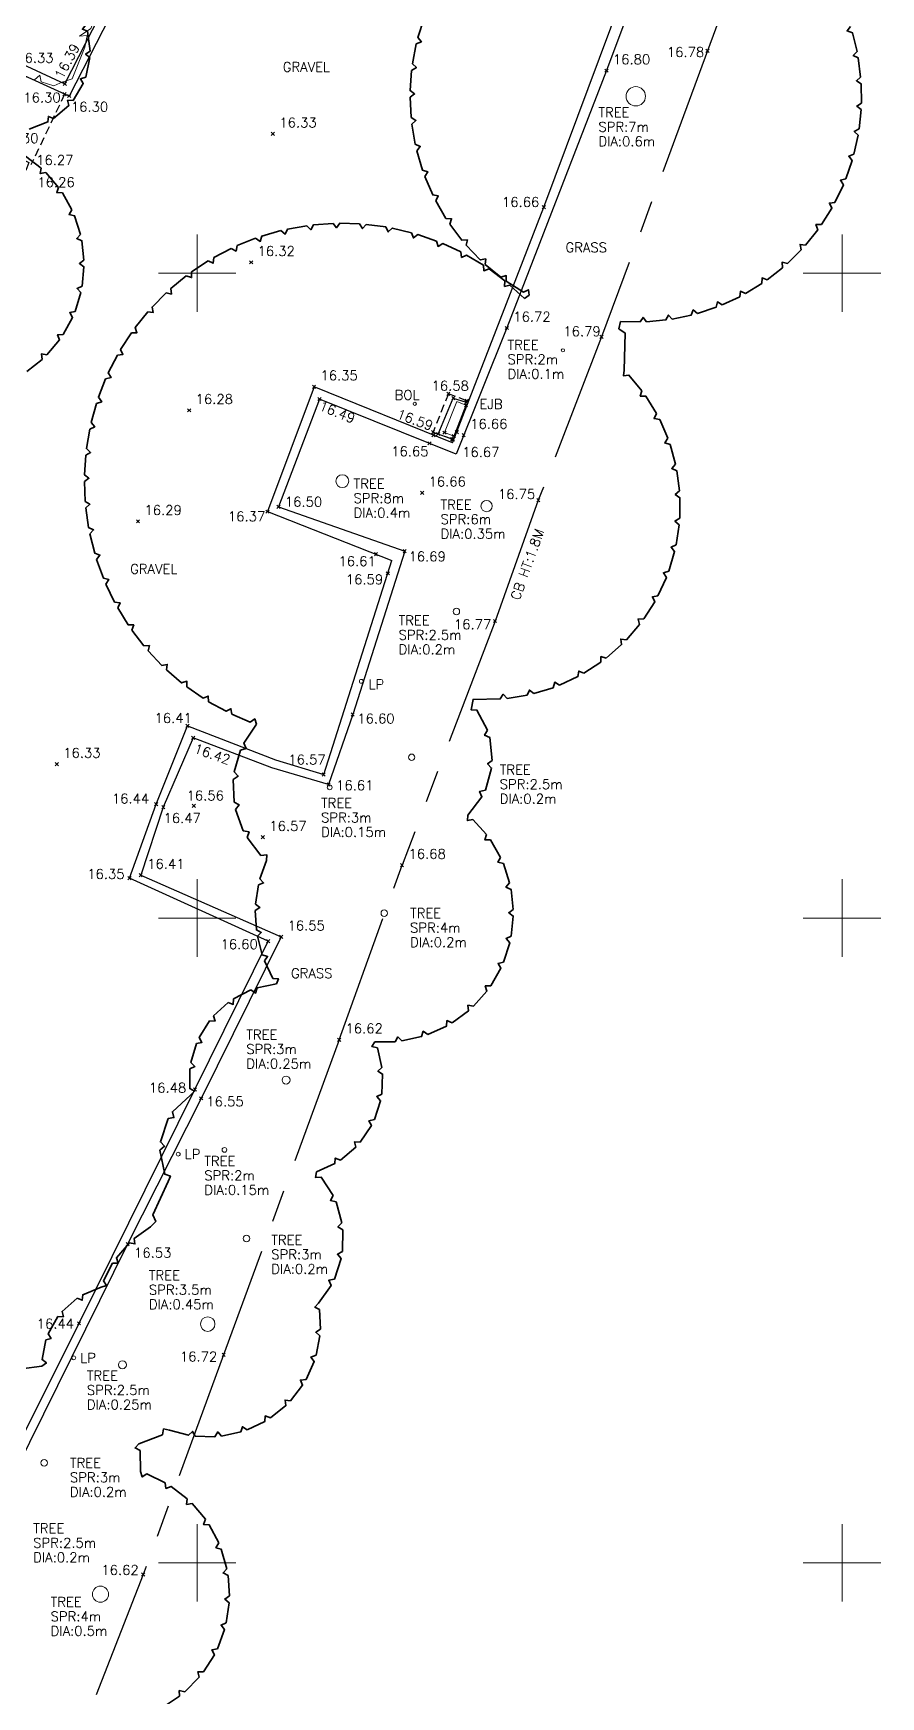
# Model space of a CAD drawing. Extents: x 521064 to 521635, y 174590 to 175241.
# Drawn here: x 521534.9 to 521561.2, y 174855.8 to 174907.4 of the extents above; entities that cross this region are included whole.
import ezdxf

# ---------------------------------------------------------------- set-up
doc = ezdxf.new("R2010")
doc.units = 0
doc.header["$PDMODE"] = 3
doc.header["$PDSIZE"] = 0.05
doc.linetypes.add('Centre', pattern=[7, 4, -1, 1, -1])
doc.linetypes.add('HIDDEN', pattern=[0.375, 0.25, -0.125])
doc.layers.get('0').update_dxf_attribs({"linetype": 'CONTINUOUS', "lineweight": 18})
for name, color, linetype, lineweight in [('I031G_SURVEY-GRID', 7, 'CONTINUOUS', 18), ('I910T_TXT-GEN-S', 7, 'CONTINUOUS', 13), ('I923G_SURVEY-POINT', 7, 'CONTINUOUS', 18), ('I923T_SURVEY-LEVEL', 7, 'CONTINUOUS', 13), ('I941G_TREE', 72, 'CONTINUOUS', 18), ('I941G_TREE-VEG', 6, 'CONTINUOUS', 35), ('I941T_TREE-TXT', 82, 'CONTINUOUS', 13), ('I976G_ST-FURN', 220, 'CONTINUOUS', 18), ('I976T_ST-FURN-TXT', 220, 'CONTINUOUS', 13), ('I995G_VEGETATION', 102, 'CONTINUOUS', 18)]:
    doc.layers.add(name, color=color, linetype=linetype, lineweight=lineweight)
for name, color, linetype in [('I940G_SURFACE', 200, 'HIDDEN'), ('I971G_FENCE', 5, 'Centre'), ('I972G_WALL', 10, 'CONTINUOUS')]:
    doc.layers.add(name, color=color, linetype=linetype)
doc.styles.add('MONOTXT', font='simplex.shx')

# ---------------------------------------------------------------- blocks, each defined once
blk = doc.blocks.new('HER Vegitation')
at = {"color": 0, "linetype": 'ByBlock'}
blk.add_polyline3d([(-0.00004, -0.00003, 0), (0.00496, 0.00717, 0), (0.01646, 0.00967, 0), (0.02056, 0.00527, 0), (0.02246, 0.01117, 0), (0.03586, 0.01367, 0), (0.04366, 0.00467, 0), (0.04396, 0.01187, 0), (0.05246, 0.01397, 0), (0.05806, 0.00867, 0), (0.05866, 0.01307, 0), (0.07366, 0.01587, 0), (0.07616, 0.01117, 0), (0.07586, 0.01587, 0), (0.09056, 0.01277, 0), (0.09396, 0.01967, 0), (0.10836, 0.02277, 0), (0.11586, 0.01747, 0), (0.11806, 0.02087, 0), (0.12926, 0.02367, 0), (0.13396, 0.02057, 0), (0.13366, 0.02467, 0), (0.15176, 0.02867, 0), (0.15836, 0.02587, 0), (0.15586, 0.02897, 0), (0.16176, 0.03147, 0), (0.17966, 0.03497, 0), (0.18366, 0.03187, 0)], dxfattribs=at)

msp = doc.modelspace()

# ---------------------------------------------------------------- linework, layer by layer
at = {"layer": 'I031G_SURVEY-GRID'}
for p, q in [((521540, 174901.2), (521540, 174898.8)), ((521560, 174901.2), (521560, 174898.8)), ((521538.8, 174900), (521541.2, 174900)), ((521558.8, 174900), (521561.2, 174900)), ((521540, 174881.2), (521540, 174878.8)), ((521560, 174881.2), (521560, 174878.8)), ((521538.8, 174880), (521541.2, 174880)), ((521558.8, 174880), (521561.2, 174880)), ((521540, 174861.2), (521540, 174858.8)), ((521560, 174861.2), (521560, 174858.8)), ((521538.8, 174860), (521541.2, 174860)), ((521558.8, 174860), (521561.2, 174860))]:
    msp.add_line(p, q, dxfattribs=at)
at = {"layer": 'I923G_SURVEY-POINT'}
for p in [(521555.831, 174906.898, 16.778), (521552.696, 174906.283, 16.795), (521535.892, 174905.554, 16.303), (521535.898, 174905.874, 16.403), (521536.031, 174905.496, 16.298), (521542.352, 174904.324, 16.332), (521550.756, 174902.048, 16.66), (521541.676, 174900.338, 16.32), (521549.607, 174898.301, 16.715), (521552.544, 174898.025, 16.785), (521543.627, 174896.479, 16.347), (521547.793, 174896.262, 16.581), (521539.756, 174895.746, 16.28), (521543.793, 174896.097, 16.485), (521547.945, 174896.127, 16.7), (521548.338, 174895.91, 16.68), (521548.349, 174896.002, 16.69), (521548.365, 174896.043, 16.584), (521547.205, 174894.723, 16.653), (521547.316, 174895.067, 16.586), (521547.331, 174894.977, 16.576), (521547.476, 174895.011, 16.692), (521547.671, 174895.054, 16.571), (521547.913, 174894.856, 16.604), (521547.932, 174894.844, 16.665), (521547.962, 174894.95, 16.665), (521548.053, 174895.068, 16.648), (521548.268, 174894.975, 16.662), (521546.978, 174893.186, 16.661), (521542.181, 174892.605, 16.365), (521542.523, 174892.753, 16.496), (521550.581, 174892.957, 16.75), (521538.168, 174892.303, 16.29), (521545.549, 174891.283, 16.605), (521546.438, 174891.375, 16.687), (521545.913, 174890.69, 16.594), (521549.239, 174889.212, 16.769), (521539.706, 174885.958, 16.408), (521544.825, 174886.314, 16.605), (521539.882, 174885.589, 16.424), (521535.651, 174884.773, 16.325), (521543.926, 174884.451, 16.565), (521544.079, 174884.139, 16.609), (521538.732, 174883.533, 16.444), (521538.952, 174883.437, 16.473), (521539.899, 174883.478, 16.556), (521542.041, 174882.504, 16.565), (521538.252, 174881.33, 16.412), (521546.356, 174881.639, 16.679), (521537.904, 174881.234, 16.346), (521542.205, 174879.282, 16.603), (521542.605, 174879.414, 16.552), (521544.404, 174876.224, 16.621), (521539.934, 174874.68, 16.483), (521540.129, 174874.405, 16.545), (521537.846, 174869.881, 16.526), (521536.339, 174867.429, 16.442), (521540.824, 174866.453, 16.724), (521538.327, 174859.634, 16.622)]:
    msp.add_point(p, dxfattribs=at)
at = {"layer": 'I940G_SURFACE'}
for points in [[(521535.892, 174905.554, 16.303), (521534.847, 174903.357, 16.267)], [(521548.365, 174896.043, 16.584), (521547.793, 174896.262, 16.581), (521547.316, 174895.067, 16.586), (521547.913, 174894.856, 16.604)]]:
    msp.add_polyline3d(points, dxfattribs=at)
at = {"layer": 'I941G_TREE'}
for centre, radius in [((521553.604, 174905.487), 0.3), ((521551.344, 174897.609), 0.05), ((521544.506, 174893.55), 0.2), ((521548.978, 174892.778), 0.175), ((521548.042, 174889.506), 0.1), ((521546.655, 174884.985), 0.1), ((521544.114, 174884.053), 0.075), ((521545.804, 174880.15), 0.1), ((521542.76, 174874.973), 0.125), ((521540.848, 174872.807), 0.075), ((521541.532, 174870.057), 0.1), ((521540.33, 174867.403), 0.225), ((521537.686, 174866.141), 0.125), ((521535.257, 174863.1), 0.1), ((521537.003, 174859.025), 0.25)]:
    msp.add_circle(centre, radius, dxfattribs=at)
at = {"layer": 'I941G_TREE-VEG'}
msp.add_line((521550.154, 174899.216), (521550.3, 174899.315), dxfattribs=at)
for points in [[(521536.682, 174906.892), (521536.606, 174907.506), (521536.444, 174907.565), (521536.547, 174907.704)], [(521547.037, 174907.913), (521546.847, 174907.315), (521546.956, 174907.18), (521546.795, 174907.113)], [(521560.465, 174906.875), (521560.32, 174907.46), (521560.157, 174907.515), (521560.26, 174907.652)], [(521546.795, 174907.113), (521546.677, 174906.497), (521546.801, 174906.376), (521546.65, 174906.29)], [(521536.547, 174906.08), (521536.674, 174906.686), (521536.54, 174906.795), (521536.682, 174906.892)], [(521560.578, 174906.08), (521560.502, 174906.678), (521560.346, 174906.751), (521560.465, 174906.875)], [(521536.155, 174905.357), (521536.472, 174905.888), (521536.381, 174906.034), (521536.547, 174906.08)], [(521546.65, 174906.29), (521546.606, 174905.665), (521546.744, 174905.559), (521546.604, 174905.456)], [(521560.6, 174905.276), (521560.593, 174905.879), (521560.447, 174905.97), (521560.578, 174906.08)], [(521535.55, 174904.799), (521536.022, 174905.199), (521535.983, 174905.367), (521536.155, 174905.357)], [(521546.604, 174905.456), (521546.635, 174904.83), (521546.784, 174904.741), (521546.657, 174904.622)], [(521560.53, 174904.476), (521560.592, 174905.076), (521560.457, 174905.182), (521560.6, 174905.276)], [(521534.796, 174904.469), (521535.372, 174904.693), (521535.39, 174904.865), (521535.55, 174904.799)], [(521546.657, 174904.622), (521546.762, 174904.004), (521546.922, 174903.934), (521546.81, 174903.8)], [(521560.369, 174903.689), (521560.498, 174904.277), (521560.377, 174904.399), (521560.53, 174904.476)], [(521535.16, 174903.26), (521534.678, 174903.629), (521534.519, 174903.564), (521534.506, 174903.735)], [(521546.81, 174903.8), (521546.988, 174903.199), (521547.154, 174903.149), (521547.059, 174903.003)], [(521560.118, 174902.925), (521560.314, 174903.495), (521560.208, 174903.63), (521560.369, 174903.689)], [(521535.705, 174902.663), (521535.307, 174903.121), (521535.139, 174903.09), (521535.16, 174903.26)], [(521547.059, 174903.003), (521547.308, 174902.427), (521547.479, 174902.397), (521547.402, 174902.241)], [(521536.119, 174901.968), (521535.822, 174902.497), (521535.65, 174902.5), (521535.705, 174902.663)], [(521559.782, 174902.196), (521560.042, 174902.739), (521559.951, 174902.885), (521560.118, 174902.925)], [(521536.385, 174901.204), (521536.2, 174901.782), (521536.032, 174901.82), (521536.119, 174901.968)], [(521547.402, 174902.241), (521547.717, 174901.699), (521547.891, 174901.689), (521547.833, 174901.525)], [(521559.364, 174901.509), (521559.685, 174902.02), (521559.611, 174902.175), (521559.782, 174902.196)], [(521543.404, 174901.474), (521542.799, 174901.366), (521542.731, 174901.207), (521542.6, 174901.32)], [(521544.22, 174901.545), (521543.608, 174901.499), (521543.523, 174901.348), (521543.404, 174901.474)], [(521545.039, 174901.532), (521544.425, 174901.55), (521544.326, 174901.408), (521544.22, 174901.545)], [(521545.853, 174901.436), (521545.244, 174901.516), (521545.13, 174901.385), (521545.039, 174901.532)], [(521546.652, 174901.257), (521546.054, 174901.399), (521545.928, 174901.28), (521545.853, 174901.436)], [(521547.833, 174901.525), (521548.21, 174901.025), (521548.384, 174901.035), (521548.346, 174900.865)], [(521558.87, 174900.875), (521559.247, 174901.345), (521559.192, 174901.508), (521559.364, 174901.509)], [(521536.492, 174900.403), (521536.427, 174901.006), (521536.27, 174901.077), (521536.385, 174901.204)], [(521541.815, 174901.084), (521541.245, 174900.855), (521541.211, 174900.686), (521541.059, 174900.769)], [(521542.6, 174901.32), (521542.009, 174901.15), (521541.957, 174900.985), (521541.815, 174901.084)], [(521547.429, 174900.997), (521546.849, 174901.199), (521546.711, 174901.094), (521546.652, 174901.257)], [(521548.175, 174900.659), (521547.619, 174900.92), (521547.471, 174900.829), (521547.429, 174900.997)], [(521536.435, 174899.596), (521536.493, 174900.2), (521536.353, 174900.301), (521536.492, 174900.403)], [(521541.059, 174900.769), (521540.515, 174900.483), (521540.498, 174900.311), (521540.339, 174900.379)], [(521548.883, 174900.247), (521548.356, 174900.563), (521548.2, 174900.488), (521548.175, 174900.659)], [(521548.346, 174900.865), (521548.78, 174900.414), (521548.952, 174900.445), (521548.934, 174900.272)], [(521558.307, 174900.302), (521558.735, 174900.726), (521558.699, 174900.894), (521558.87, 174900.875)], [(521539.662, 174899.917), (521539.188, 174899.526), (521539.206, 174899.354), (521539.037, 174899.388)], [(521540.339, 174900.379), (521539.827, 174900.039), (521539.828, 174899.866), (521539.662, 174899.917)], [(521549.545, 174899.764), (521549.053, 174900.132), (521548.89, 174900.074), (521548.883, 174900.247)], [(521548.934, 174900.272), (521549.419, 174899.875), (521549.585, 174899.927), (521549.589, 174899.753)], [(521557.682, 174899.797), (521558.156, 174900.169), (521558.139, 174900.34), (521558.307, 174900.302)], [(521536.217, 174898.817), (521536.395, 174899.398), (521536.279, 174899.524), (521536.435, 174899.596)], [(521539.037, 174899.388), (521538.605, 174898.951), (521538.641, 174898.782), (521538.468, 174898.798)], [(521550.154, 174899.216), (521549.702, 174899.633), (521549.534, 174899.591), (521549.545, 174899.764)], [(521549.589, 174899.753), (521550.118, 174899.416), (521550.277, 174899.488), (521550.3, 174899.315)], [(521556.279, 174899.018), (521556.826, 174899.272), (521556.848, 174899.443), (521557.003, 174899.367)], [(521557.003, 174899.367), (521557.517, 174899.683), (521557.52, 174899.854), (521557.682, 174899.797)], [(521554.736, 174898.579), (521555.326, 174898.702), (521555.387, 174898.863), (521555.52, 174898.754)], [(521555.52, 174898.754), (521556.092, 174898.944), (521556.134, 174899.111), (521556.279, 174899.018)], [(521535.847, 174898.098), (521536.139, 174898.631), (521536.05, 174898.778), (521536.217, 174898.817)], [(521538.468, 174898.798), (521538.083, 174898.319), (521538.136, 174898.155), (521537.963, 174898.153)], [(521553.247, 174896.994), (521553.272, 174898.141), (521553.081, 174898.275), (521553.133, 174898.503)], [(521553.133, 174898.503), (521553.736, 174898.488), (521553.832, 174898.631), (521553.937, 174898.495)], [(521553.937, 174898.495), (521554.537, 174898.549), (521554.616, 174898.702), (521554.736, 174898.579)], [(521535.34, 174897.468), (521535.733, 174897.931), (521535.676, 174898.093), (521535.847, 174898.098)], [(521537.963, 174898.153), (521537.629, 174897.638), (521537.699, 174897.479), (521537.527, 174897.46)], [(521534.717, 174896.953), (521535.194, 174897.328), (521535.171, 174897.498), (521535.34, 174897.468)], [(521537.527, 174897.46), (521537.247, 174896.913), (521537.333, 174896.763), (521537.164, 174896.726)], [(521553.795, 174896.356), (521553.392, 174896.842), (521553.219, 174896.822), (521553.247, 174896.994)], [(521537.164, 174896.726), (521536.942, 174896.153), (521537.042, 174896.012), (521536.877, 174895.959)], [(521554.248, 174895.648), (521553.917, 174896.185), (521553.743, 174896.19), (521553.795, 174896.356)], [(521536.877, 174895.959), (521536.715, 174895.366), (521536.829, 174895.236), (521536.671, 174895.166)], [(521554.597, 174894.883), (521554.345, 174895.461), (521554.173, 174895.49), (521554.248, 174895.648)], [(521536.671, 174895.166), (521536.57, 174894.56), (521536.697, 174894.442), (521536.547, 174894.356)], [(521554.836, 174894.077), (521554.667, 174894.684), (521554.501, 174894.737), (521554.597, 174894.883)], [(521536.547, 174894.356), (521536.509, 174893.743), (521536.647, 174893.639), (521536.506, 174893.538)], [(521554.96, 174893.245), (521554.878, 174893.87), (521554.721, 174893.946), (521554.836, 174894.077)], [(521536.506, 174893.538), (521536.531, 174892.924), (521536.679, 174892.835), (521536.549, 174892.72)], [(521554.967, 174892.404), (521554.973, 174893.035), (521554.828, 174893.131), (521554.96, 174893.245)], [(521536.549, 174892.72), (521536.637, 174892.112), (521536.793, 174892.038), (521536.676, 174891.911)], [(521554.856, 174891.57), (521554.95, 174892.194), (521554.82, 174892.31), (521554.967, 174892.404)], [(521536.676, 174891.911), (521536.825, 174891.315), (521536.988, 174891.257), (521536.885, 174891.119)], [(521536.885, 174891.119), (521537.094, 174890.541), (521537.262, 174890.501), (521537.173, 174890.352)], [(521554.629, 174890.761), (521554.81, 174891.365), (521554.697, 174891.498), (521554.856, 174891.57)], [(521554.291, 174889.99), (521554.555, 174890.564), (521554.462, 174890.711), (521554.629, 174890.761)], [(521537.173, 174890.352), (521537.44, 174889.799), (521537.612, 174889.776), (521537.539, 174889.619)], [(521537.539, 174889.619), (521537.861, 174889.096), (521538.034, 174889.09), (521537.977, 174888.927)], [(521553.849, 174889.275), (521554.19, 174889.806), (521554.119, 174889.965), (521554.291, 174889.99)], [(521553.312, 174888.628), (521553.724, 174889.106), (521553.675, 174889.274), (521553.849, 174889.275)], [(521537.977, 174888.927), (521538.351, 174888.44), (521538.524, 174888.452), (521538.484, 174888.284)], [(521552.689, 174888.063), (521553.164, 174888.479), (521553.139, 174888.652), (521553.312, 174888.628)], [(521538.484, 174888.284), (521538.906, 174887.837), (521539.077, 174887.867), (521539.054, 174887.695)], [(521551.994, 174887.591), (521552.522, 174887.936), (521552.521, 174888.11), (521552.689, 174888.063)], [(521539.054, 174887.695), (521539.52, 174887.294), (521539.686, 174887.342), (521539.682, 174887.169)], [(521551.239, 174887.22), (521551.81, 174887.488), (521551.834, 174887.661), (521551.994, 174887.591)], [(521539.682, 174887.169), (521540.186, 174886.817), (521540.346, 174886.881), (521540.359, 174886.709)], [(521549.612, 174886.812), (521550.235, 174886.911), (521550.306, 174887.07), (521550.439, 174886.959)], [(521550.439, 174886.959), (521551.042, 174887.144), (521551.09, 174887.312), (521551.239, 174887.22)], [(521540.359, 174886.709), (521540.897, 174886.411), (521541.05, 174886.491), (521541.081, 174886.321)], [(521549.011, 174885.823), (521548.68, 174886.451), (521548.499, 174886.458), (521548.558, 174886.778), (521549.402, 174886.793), (521549.495, 174886.941), (521549.612, 174886.812)], [(521541.081, 174886.321), (521541.646, 174886.079), (521541.79, 174886.174), (521541.838, 174886.008)], [(521541.838, 174886.008), (521541.445, 174885.424), (521541.52, 174885.259), (521541.346, 174885.211)], [(521549.153, 174884.889), (521549.079, 174885.595), (521548.914, 174885.669), (521549.011, 174885.823)], [(521541.346, 174885.211), (521541.152, 174884.534), (521541.275, 174884.4), (521541.124, 174884.3)], [(521548.939, 174883.969), (521549.133, 174884.652), (521549.006, 174884.783), (521549.153, 174884.889)], [(521541.124, 174884.3), (521541.149, 174883.597), (521541.306, 174883.508), (521541.193, 174883.366)], [(521548.399, 174883.194), (521548.832, 174883.757), (521548.763, 174883.925), (521548.939, 174883.969)], [(521541.193, 174883.366), (521541.434, 174882.704), (521541.611, 174882.668), (521541.548, 174882.499)], [(521548.974, 174882.59), (521548.555, 174883.055), (521548.384, 174883.021), (521548.399, 174883.194)], [(521541.548, 174882.499), (521541.981, 174881.943), (521542.161, 174881.964), (521542.153, 174881.783)], [(521549.411, 174881.879), (521549.097, 174882.421), (521548.924, 174882.424), (521548.974, 174882.59)], [(521549.692, 174881.093), (521549.497, 174881.688), (521549.328, 174881.727), (521549.411, 174881.879)], [(521542.153, 174881.783), (521541.95, 174881.219), (521542.06, 174881.088), (521541.901, 174881.024)], [(521541.901, 174881.024), (521541.814, 174880.431), (521541.948, 174880.325), (521541.805, 174880.231)], [(521549.803, 174880.266), (521549.736, 174880.888), (521549.578, 174880.961), (521549.692, 174881.093)], [(521549.739, 174879.433), (521549.803, 174880.057), (521549.664, 174880.161), (521549.803, 174880.266)], [(521541.805, 174880.231), (521541.838, 174879.632), (521541.99, 174879.555), (521541.869, 174879.435)], [(521541.869, 174879.435), (521542.02, 174878.854), (521542.185, 174878.809), (521542.09, 174878.667)], [(521549.505, 174878.632), (521549.697, 174879.229), (521549.582, 174879.359), (521549.739, 174879.433)], [(521542.09, 174878.667), (521542.353, 174878.128), (521542.524, 174878.116), (521542.459, 174877.958)], [(521549.11, 174877.898), (521549.421, 174878.441), (521549.336, 174878.593), (521549.505, 174878.632)], [(521541.671, 174877.768), (521541.129, 174877.491), (521541.124, 174877.319), (521540.962, 174877.375)], [(521542.459, 174877.958), (521541.862, 174877.836), (521541.812, 174877.671), (521541.671, 174877.768)], [(521548.57, 174877.261), (521548.987, 174877.728), (521548.936, 174877.894), (521549.11, 174877.898)], [(521540.962, 174877.375), (521540.514, 174876.962), (521540.556, 174876.796), (521540.385, 174876.806)], [(521547.91, 174876.75), (521548.416, 174877.12), (521548.4, 174877.293), (521548.57, 174877.261)], [(521540.385, 174876.806), (521540.064, 174876.289), (521540.148, 174876.14), (521539.981, 174876.103)], [(521547.159, 174876.387), (521547.73, 174876.644), (521547.75, 174876.817), (521547.91, 174876.75)], [(521545.734, 174875.364), (521545.59, 174875.968), (521545.423, 174876.014), (521545.515, 174876.161)], [(521545.515, 174876.161), (521546.141, 174876.164), (521546.229, 174876.314), (521546.349, 174876.187)], [(521546.349, 174876.187), (521546.961, 174876.321), (521547.016, 174876.485), (521547.159, 174876.387)], [(521539.981, 174876.103), (521539.81, 174875.519), (521539.931, 174875.398), (521539.78, 174875.318)], [(521539.78, 174875.318), (521539.771, 174874.709), (521539.921, 174874.625), (521539.796, 174874.508)], [(521545.728, 174874.538), (521545.754, 174875.158), (521545.606, 174875.248), (521545.734, 174875.364)], [(521539.796, 174874.508), (521539.237, 174873.992), (521539.282, 174873.811), (521539.099, 174873.777)], [(521545.497, 174873.745), (521545.691, 174874.334), (521545.573, 174874.461), (521545.728, 174874.538)], [(521539.099, 174873.777), (521538.863, 174873.054), (521538.992, 174872.918), (521538.848, 174872.799)], [(521545.058, 174873.045), (521545.406, 174873.559), (521545.327, 174873.713), (521545.497, 174873.745)], [(521544.445, 174872.491), (521544.92, 174872.891), (521544.886, 174873.06), (521545.058, 174873.045)], [(521538.848, 174872.799), (521538.996, 174872.053), (521539.174, 174871.997), (521539.107, 174871.823)], [(521543.704, 174872.126), (521544.27, 174872.381), (521544.284, 174872.553), (521544.445, 174872.491)], [(521544.216, 174871.396), (521543.852, 174871.958), (521543.675, 174871.95), (521543.704, 174872.126)], [(521539.107, 174871.823), (521538.624, 174870.794), (521538.72, 174870.582), (521538.554, 174870.419)], [(521544.491, 174870.549), (521544.308, 174871.193), (521544.137, 174871.238), (521544.216, 174871.396)], [(521544.505, 174869.658), (521544.52, 174870.327), (521544.369, 174870.42), (521544.491, 174870.549)], [(521538.554, 174870.419), (521538.053, 174870.061), (521538.07, 174869.89), (521537.901, 174869.923)], [(521537.901, 174869.923), (521537.497, 174869.459), (521537.554, 174869.296), (521537.381, 174869.289)], [(521544.257, 174868.802), (521544.467, 174869.438), (521544.35, 174869.571), (521544.505, 174869.658)], [(521537.381, 174869.289), (521537.097, 174868.743), (521537.189, 174868.598), (521537.024, 174868.551)], [(521537.024, 174868.551), (521536.453, 174868.316), (521536.439, 174868.144), (521536.278, 174868.207)], [(521543.768, 174868.057), (521544.156, 174868.603), (521544.083, 174868.765), (521544.257, 174868.802)], [(521536.278, 174868.207), (521535.815, 174867.799), (521535.857, 174867.632), (521535.685, 174867.64)], [(521543.826, 174867.243), (521543.801, 174867.855), (521543.648, 174867.934), (521543.768, 174868.057)], [(521535.685, 174867.64), (521535.379, 174867.104), (521535.472, 174866.96), (521535.307, 174866.911)], [(521535.307, 174866.911), (521535.191, 174866.305), (521535.326, 174866.198), (521535.186, 174866.099)], [(521543.694, 174866.437), (521543.811, 174867.039), (521543.68, 174867.151), (521543.826, 174867.243)], [(521543.378, 174865.684), (521543.632, 174866.242), (521543.531, 174866.382), (521543.694, 174866.437)], [(521535.186, 174866.099), (521534.557, 174866.017), (521534.492, 174865.855), (521534.352, 174865.96)], [(521542.897, 174865.024), (521543.273, 174865.509), (521543.207, 174865.668), (521543.378, 174865.684)], [(521542.276, 174864.494), (521542.754, 174864.878), (521542.727, 174865.048), (521542.897, 174865.024)], [(521541.549, 174864.123), (521542.103, 174864.386), (521542.116, 174864.557), (521542.276, 174864.494)], [(521538.198, 174863.694), (521538.925, 174863.97), (521538.961, 174864.155), (521539.144, 174864.11)], [(521539.144, 174864.11), (521539.737, 174863.954), (521539.858, 174864.077), (521539.939, 174863.925)], [(521539.939, 174863.925), (521540.552, 174863.91), (521540.641, 174864.058), (521540.756, 174863.929)], [(521540.756, 174863.929), (521541.355, 174864.057), (521541.408, 174864.221), (521541.549, 174864.123)], [(521538.245, 174862.828), (521538.233, 174863.479), (521538.079, 174863.564), (521538.198, 174863.694)], [(521539.015, 174862.482), (521538.444, 174862.757), (521538.298, 174862.662), (521538.245, 174862.828)], [(521539.696, 174861.983), (521539.195, 174862.371), (521539.032, 174862.309), (521539.015, 174862.482)], [(521540.256, 174861.353), (521539.848, 174861.837), (521539.676, 174861.81), (521539.696, 174861.983)], [(521540.672, 174860.618), (521540.375, 174861.177), (521540.201, 174861.187), (521540.256, 174861.353)], [(521540.925, 174859.813), (521540.751, 174860.422), (521540.583, 174860.468), (521540.672, 174860.618)], [(521541.003, 174858.972), (521540.961, 174859.605), (521540.806, 174859.685), (521540.925, 174859.813)], [(521540.903, 174858.134), (521540.994, 174858.761), (521540.86, 174858.872), (521541.003, 174858.972)], [(521540.629, 174857.336), (521540.85, 174857.93), (521540.742, 174858.067), (521540.903, 174858.134)], [(521540.194, 174856.613), (521540.535, 174857.147), (521540.458, 174857.303), (521540.629, 174857.336)], [(521539.617, 174855.997), (521540.062, 174856.448), (521540.02, 174856.617), (521540.194, 174856.613)], [(521538.923, 174855.516), (521539.453, 174855.863), (521539.447, 174856.038), (521539.617, 174855.997)]]:
    msp.add_lwpolyline(points, dxfattribs=at)
at = {"layer": 'I971G_FENCE'}
for points in [[(521558.516, 174914.891, 16.96), (521558.677, 174914.612, 16.959), (521555.831, 174906.898, 16.778), (521552.544, 174898.025, 16.785)], [(521552.544, 174898.025, 16.785), (521550.581, 174892.957, 16.75)], [(521547.932, 174894.844, 16.665), (521547.476, 174895.011, 16.692), (521547.945, 174896.127, 16.7), (521548.349, 174896.002, 16.69)], [(521550.581, 174892.957, 16.75), (521549.239, 174889.212, 16.769), (521546.356, 174881.639, 16.679)], [(521544.404, 174876.224, 16.621), (521546.356, 174881.639, 16.679)], [(521544.404, 174876.224, 16.621), (521540.824, 174866.453, 16.724), (521538.327, 174859.634, 16.622), (521535.171, 174851.548, 16.441), (521533.711, 174847.736, 16.622)]]:
    msp.add_polyline3d(points, dxfattribs=at)
at = {"layer": 'I972G_WALL'}
for p, q in [((521554.813, 174911.987, 16.864), (521552.696, 174906.283, 16.795)), ((521550.756, 174902.048, 16.66), (521553.47, 174909.329, 16.743)), ((521552.696, 174906.283, 16.795), (521549.607, 174898.301, 16.715)), ((521547.924, 174894.736, 16.647), (521550.756, 174902.048, 16.66)), ((521549.607, 174898.301, 16.715), (521548.033, 174894.39, 16.653))]:
    msp.add_line(p, q, dxfattribs=at)
for points in [[(521535.898, 174905.874, 16.403), (521538.693, 174911.332, 16.367), (521539.677, 174913.742, 16.445), (521540.299, 174916.266, 16.495), (521541.18, 174921.42, 16.653), (521541.188, 174923.087, 16.645), (521541.068, 174925.699, 16.583)], [(521541.386, 174925.715, 16.614), (521541.491, 174923.085, 16.584), (521541.456, 174921.386, 16.563), (521541.029, 174918.788, 16.51), (521540.6, 174916.235, 16.486), (521539.949, 174913.648, 16.432), (521538.965, 174911.227, 16.373), (521536.031, 174905.496, 16.298)], [(521536.031, 174905.496, 16.298), (521534.194, 174906.33, 16.328), (521533.442, 174906.683, 16.352), (521532.419, 174904.546, 16.32), (521534.782, 174903.432, 16.27), (521534.686, 174903.185, 16.257), (521532.344, 174904.295, 16.243), (521532.343, 174904.425, 16.248), (521532.077, 174904.547, 16.275), (521533.192, 174906.9, 16.351), (521533.453, 174906.806, 16.375), (521533.535, 174906.967, 16.379), (521535.898, 174905.874, 16.403)], [(521547.924, 174894.736, 16.613), (521543.627, 174896.479, 16.347), (521542.181, 174892.605, 16.365), (521546.041, 174891.09, 16.64)], [(521548.033, 174894.39, 16.693), (521543.793, 174896.097, 16.485), (521542.523, 174892.753, 16.496), (521546.438, 174891.375, 16.687), (521544.825, 174886.314, 16.605), (521544.079, 174884.139, 16.609), (521542.315, 174884.657, 16.473), (521539.882, 174885.589, 16.424), (521538.952, 174883.437, 16.473), (521538.252, 174881.33, 16.412), (521542.605, 174879.414, 16.552), (521540.129, 174874.405, 16.545), (521537.846, 174869.881, 16.526), (521533.492, 174861.094, 16.427)], [(521533.376, 174861.512, 16.423), (521536.339, 174867.429, 16.442), (521539.934, 174874.68, 16.483), (521542.205, 174879.282, 16.603), (521537.904, 174881.234, 16.346), (521538.732, 174883.533, 16.444), (521539.706, 174885.958, 16.408), (521542.431, 174884.908, 16.458), (521543.926, 174884.451, 16.565), (521546.041, 174891.09, 16.595)]]:
    msp.add_polyline3d(points, dxfattribs=at)
at = {"layer": 'I976G_ST-FURN'}
msp.add_polyline3d([(521548.338, 174895.91, 16.68), (521547.962, 174894.95, 16.665), (521547.675, 174895.062, 16.571), (521548.051, 174896.023, 16.586)], close=True, dxfattribs=at)
for centre, radius in [((521546.751, 174895.948, 16.495), 0.05), ((521545.092, 174887.34, 16.714), 0.06), ((521539.415, 174872.676, 16.482), 0.06), ((521536.175, 174866.356, 16.492), 0.06)]:
    msp.add_circle(centre, radius, dxfattribs=at)

# ---------------------------------------------------------------- block references
at = {"layer": 'I995G_VEGETATION', "linetype": 'Continuous'}
for p, xscale, yscale, zscale, rotation in [((521540.135, 174915.87, 16.512), 58.05749527035427, 58.05749527035427, 58.05749527035427, 236.80656012414), ((521535.837, 174905.938, 16.394), 35.00109283127349, 35.00109283127349, 35.00109283127349, 149.93859624588)]:
    msp.add_blockref('HER Vegitation', p, dxfattribs=dict(at, xscale=xscale, yscale=yscale, zscale=zscale, rotation=rotation))

# ---------------------------------------------------------------- texts
at = {"layer": 'I910T_TXT-GEN-S', "style": 'MONOTXT'}
for s, p in [('GRAVEL', (521542.657, 174906.249)), ('GRASS', (521551.425, 174900.651)), ('GRAVEL', (521537.924, 174890.677)), ('GRASS', (521542.911, 174878.137))]:
    msp.add_text(s, height=0.3, dxfattribs=at).set_placement(p)
msp.add_text('CB HT:1.8M', height=0.3, rotation=70.287, dxfattribs=at).set_placement((521549.992, 174889.831))
at = {"layer": 'I923T_SURVEY-LEVEL', "style": 'MONOTXT'}
for s, p in [('16.33', (521534.394, 174906.53, 16.328)), ('16.80', (521552.896, 174906.483, 16.795)), ('16.78', (521554.57, 174906.71, 16.778)), ('16.30', (521534.613, 174905.3, 16.303)), ('16.30', (521536.087, 174905.011, 16.298)), ('16.33', (521542.552, 174904.524, 16.332)), ('16.30', (521533.926, 174904.036, 16.3)), ('16.27', (521535.01, 174903.36, 16.267)), ('16.26', (521535.047, 174902.673, 16.257)), ('16.66', (521549.455, 174902.059, 16.66)), ('16.32', (521541.876, 174900.538, 16.32)), ('16.72', (521549.807, 174898.501, 16.715)), ('16.79', (521551.359, 174898.048, 16.785)), ('16.35', (521543.827, 174896.679, 16.347)), ('16.58', (521547.273, 174896.36, 16.581)), ('16.28', (521539.956, 174895.946, 16.28)), ('16.66', (521548.468, 174895.175, 16.662)), ('16.65', (521546.02, 174894.325, 16.653)), ('16.67', (521548.221, 174894.301, 16.665)), ('16.66', (521547.178, 174893.386, 16.661)), ('16.75', (521549.329, 174892.997, 16.75)), ('16.29', (521538.368, 174892.503, 16.29)), ('16.50', (521542.723, 174892.762, 16.496)), ('16.37', (521540.957, 174892.307, 16.365)), ('16.61', (521544.384, 174890.917, 16.605)), ('16.69', (521546.557, 174891.064, 16.687)), ('16.59', (521544.613, 174890.352, 16.594)), ('16.77', (521547.965, 174888.959, 16.769)), ('16.41', (521538.682, 174886.052, 16.408)), ('16.60', (521544.969, 174886.037, 16.605)), ('16.33', (521535.851, 174884.973, 16.325)), ('16.57', (521542.83, 174884.765, 16.565)), ('16.56', (521539.676, 174883.649, 16.556)), ('16.61', (521544.311, 174883.966, 16.609)), ('16.44', (521537.357, 174883.554, 16.444)), ('16.47', (521538.961, 174882.949, 16.473)), ('16.57', (521542.241, 174882.704, 16.565)), ('16.41', (521538.452, 174881.53, 16.412)), ('16.68', (521546.556, 174881.839, 16.679)), ('16.35', (521536.595, 174881.215, 16.346)), ('16.55', (521542.805, 174879.614, 16.552)), ('16.60', (521540.727, 174879.036, 16.603)), ('16.62', (521544.604, 174876.424, 16.621)), ('16.48', (521538.507, 174874.585, 16.483)), ('16.55', (521540.288, 174874.159, 16.545)), ('16.53', (521538.046, 174869.468, 16.526)), ('16.44', (521535.027, 174867.266, 16.442)), ('16.72', (521539.468, 174866.248, 16.724)), ('16.62', (521537.032, 174859.627, 16.622))]:
    msp.add_text(s, height=0.3, dxfattribs=at).set_placement(p)
for s, rotation, p in [('16.39', 61.6992, (521535.828, 174905.995, 16.394)), ('16.49', 338.0089, (521543.753, 174895.769, 16.485)), ('16.59', 339.444, (521546.162, 174895.514, 16.586)), ('16.42', 340.56, (521539.875, 174885.135, 16.424))]:
    msp.add_text(s, height=0.3, rotation=rotation, dxfattribs=at).set_placement(p)
at = {"layer": 'I941T_TREE-TXT', "style": 'MONOTXT'}
for s, p in [('TREE', (521552.445, 174904.84)), ('SPR:7m', (521552.445, 174904.39)), ('DIA:0.6m', (521552.445, 174903.94)), ('TREE', (521549.628, 174897.628)), ('SPR:2m', (521549.628, 174897.178)), ('DIA:0.1m', (521549.628, 174896.728)), ('TREE', (521544.853, 174893.321)), ('SPR:8m', (521544.853, 174892.871)), ('DIA:0.4m', (521544.853, 174892.421)), ('TREE', (521547.55, 174892.669)), ('SPR:6m', (521547.55, 174892.219)), ('DIA:0.35m', (521547.55, 174891.769)), ('TREE', (521546.249, 174889.081)), ('SPR:2.5m', (521546.249, 174888.631)), ('DIA:0.2m', (521546.249, 174888.181)), ('TREE', (521549.384, 174884.45)), ('SPR:2.5m', (521549.384, 174884)), ('TREE', (521543.844, 174883.417)), ('DIA:0.2m', (521549.384, 174883.55)), ('SPR:3m', (521543.844, 174882.967)), ('DIA:0.15m', (521543.844, 174882.517)), ('TREE', (521546.604, 174880)), ('SPR:4m', (521546.604, 174879.55)), ('DIA:0.2m', (521546.604, 174879.1)), ('TREE', (521541.526, 174876.233)), ('SPR:3m', (521541.526, 174875.783)), ('DIA:0.25m', (521541.526, 174875.333)), ('TREE', (521540.224, 174872.315)), ('SPR:2m', (521540.224, 174871.865)), ('DIA:0.15m', (521540.224, 174871.415)), ('TREE', (521542.301, 174869.865)), ('SPR:3m', (521542.301, 174869.415)), ('TREE', (521538.505, 174868.768)), ('DIA:0.2m', (521542.301, 174868.965)), ('SPR:3.5m', (521538.505, 174868.318)), ('DIA:0.45m', (521538.505, 174867.868)), ('TREE', (521536.583, 174865.657)), ('SPR:2.5m', (521536.583, 174865.207)), ('DIA:0.25m', (521536.583, 174864.757)), ('TREE', (521536.057, 174862.95)), ('SPR:3m', (521536.057, 174862.5)), ('DIA:0.2m', (521536.057, 174862.05)), ('TREE', (521534.918, 174860.918)), ('SPR:2.5m', (521534.918, 174860.468)), ('DIA:0.2m', (521534.918, 174860.018)), ('TREE', (521535.458, 174858.637)), ('SPR:4m', (521535.458, 174858.187)), ('DIA:0.5m', (521535.458, 174857.737))]:
    msp.add_text(s, height=0.3, dxfattribs=at).set_placement(p)
at = {"layer": 'I976T_ST-FURN-TXT', "style": 'MONOTXT'}
for s, p in [('BOL', (521546.127, 174896.075)), ('EJB', (521548.756, 174895.79)), ('LP', (521545.315, 174887.099)), ('LP', (521539.615, 174872.526)), ('LP', (521536.375, 174866.206))]:
    msp.add_text(s, height=0.3, dxfattribs=at).set_placement(p)

doc.saveas('drawing.dxf')
